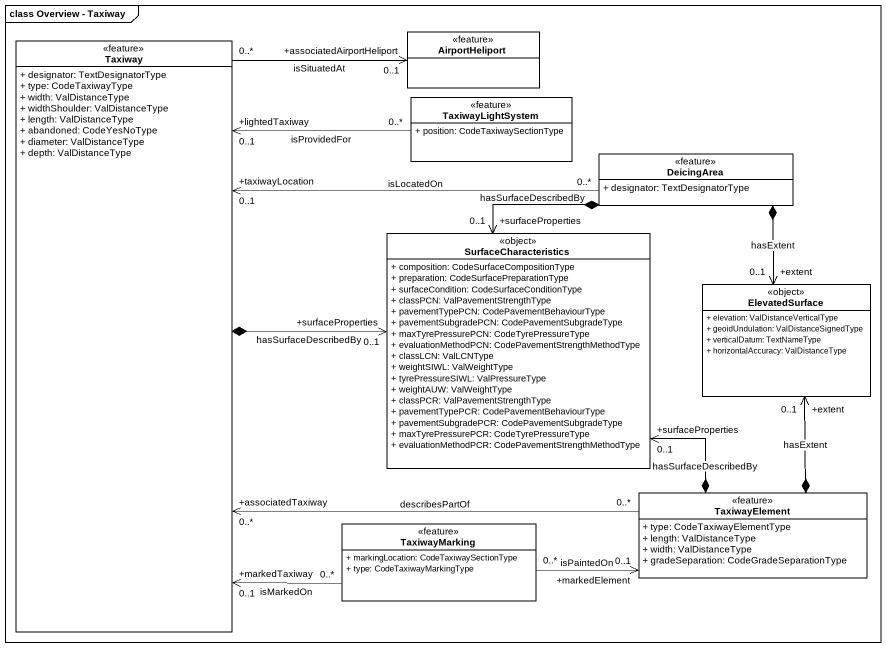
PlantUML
@startuml
mainframe class Overview - Taxiway
hide circle
hide empty members
skinparam classAttributeIconSize 0
class Taxiway <<feature>> {
  + designator: TextDesignatorType
  + type: CodeTaxiwayType
  + width: ValDistanceType
  + widthShoulder: ValDistanceType
  + length: ValDistanceType
  + abandoned: CodeYesNoType
  + diameter: ValDistanceType
  + depth: ValDistanceType
}
class AirportHeliport <<feature>>
class TaxiwayLightSystem <<feature>> {
  + position: CodeTaxiwaySectionType
}
class DeicingArea <<feature>> {
  + designator: TextDesignatorType
}
class SurfaceCharacteristics <<object>> #FFFFFF {
  + composition: CodeSurfaceCompositionType
  + preparation: CodeSurfacePreparationType
  + surfaceCondition: CodeSurfaceConditionType
  + classPCN: ValPavementStrengthType
  + pavementTypePCN: CodePavementBehaviourType
  + pavementSubgradePCN: CodePavementSubgradeType
  + maxTyrePressurePCN: CodeTyrePressureType
  + evaluationMethodPCN: CodePavementStrengthMethodType
  + classLCN: ValLCNType
  + weightSIWL: ValWeightType
  + tyrePressureSIWL: ValPressureType
  + weightAUW: ValWeightType
  + classPCR: ValPavementStrengthType
  + pavementTypePCR: CodePavementBehaviourType
  + pavementSubgradePCR: CodePavementSubgradeType
  + maxTyrePressurePCR: CodeTyrePressureType
  + evaluationMethodPCR: CodePavementStrengthMethodType
}
class ElevatedSurface <<object>> #FFFFFF {
  + elevation: ValDistanceVerticalType
  + geoidUndulation: ValDistanceSignedType
  + verticalDatum: TextNameType
  + horizontalAccuracy: ValDistanceType
}
class TaxiwayElement <<feature>> {
  + type: CodeTaxiwayElementType
  + length: ValDistanceType
  + width: ValDistanceType
  + gradeSeparation: CodeGradeSeparationType
}
class TaxiwayMarking <<feature>> {
  + markingLocation: CodeTaxiwaySectionType
  + type: CodeTaxiwayMarkingType
}
Taxiway "0..*" -up-> "+associatedAirportHeliport\n0..1" AirportHeliport : isSituatedAt
Taxiway *-right-> "+surfaceProperties\n0..1" SurfaceCharacteristics : hasSurfaceDescribedBy
TaxiwayLightSystem "0..*" -left-> "+lightedTaxiway\n0..1" Taxiway : isProvidedFor
DeicingArea "0..*" -left-> "+taxiwayLocation\n0..1" Taxiway : isLocatedOn
DeicingArea *--> "+surfaceProperties\n0..1" SurfaceCharacteristics : hasSurfaceDescribedBy
DeicingArea *--> "+extent\n0..1" ElevatedSurface : hasExtent
TaxiwayElement "0..*" -left-> "+associatedTaxiway\n0..*" Taxiway : describesPartOf
TaxiwayElement *-up-> "+surfaceProperties\n0..1" SurfaceCharacteristics : hasSurfaceDescribedBy
TaxiwayElement *-up-> "+extent\n0..1" ElevatedSurface : hasExtent
TaxiwayMarking "0..*" -up-> "+markedTaxiway\n0..1" Taxiway : isMarkedOn
TaxiwayMarking "0..*" -right-> "+markedElement\n0..1" TaxiwayElement : isPaintedOn
@enduml
